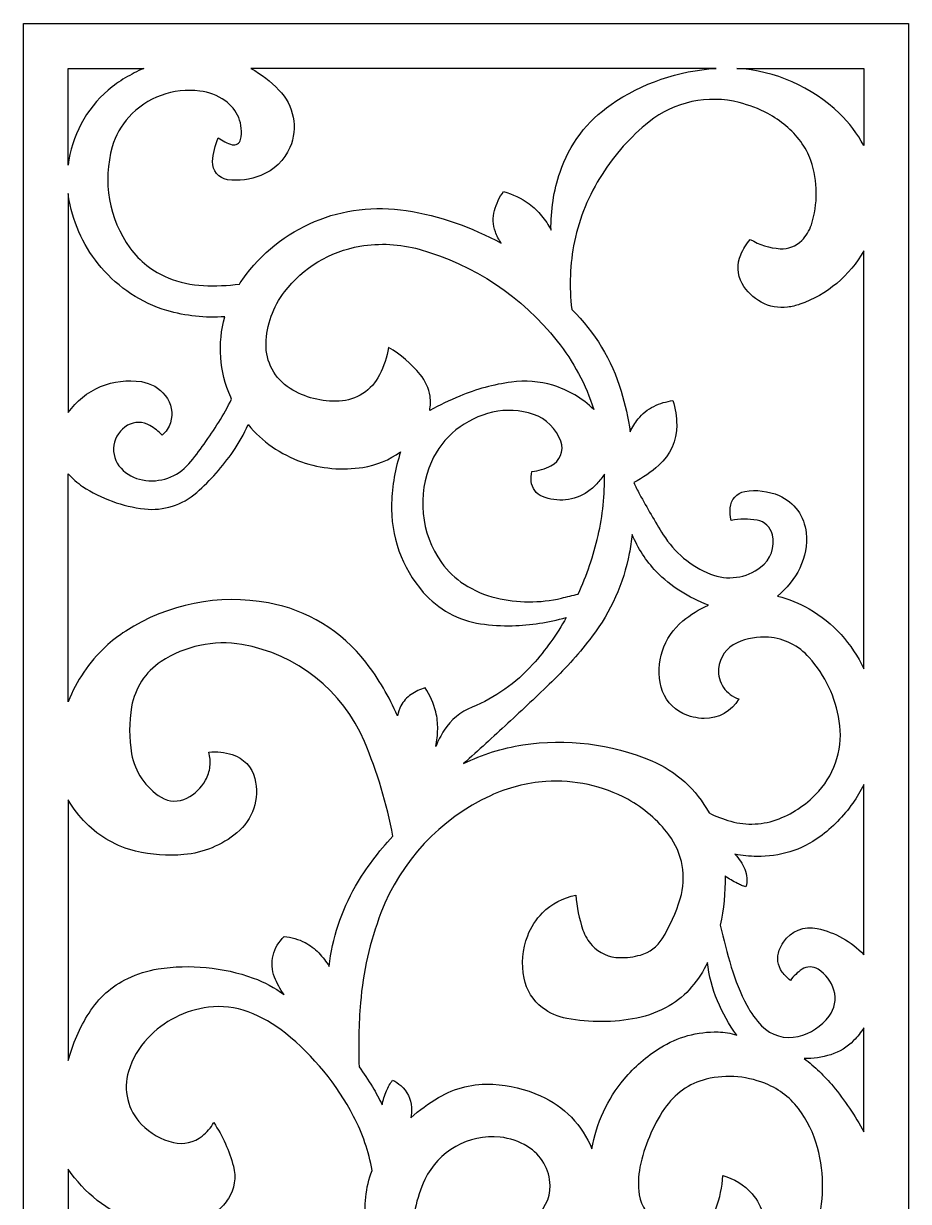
# Model space of a CAD drawing. Header units: centimetres. Extents: x -20.2 to -13.6, y -8.8 to 8.8.
# Drawn here: x -20.16 to -13.56, y 0 to 8.8 of the extents above; entities that cross this region are included whole.
import ezdxf

# ---------------------------------------------------------------- set-up
doc = ezdxf.new("R2010")
doc.units = ezdxf.units.CM
doc.header["$MEASUREMENT"] = 0
doc.layers.add('layer 1', color=7, linetype='Continuous')

msp = doc.modelspace()

# ---------------------------------------------------------------- linework, layer by layer
at = {"layer": 'layer 1', "color": 250, "lineweight": 30}
for points, knots in [([(-20.16394, 8.80077), (-20.16394, 8.80077), (-13.55576, 8.80077), (-13.55576, 8.80077), (-13.55576, 8.80077), (-13.55576, 8.80077), (-13.55576, -8.79351), (-13.55576, -8.79351), (-13.55576, -8.79351), (-13.55576, -8.79351), (-20.16393, -8.79351), (-20.16393, -8.79351), (-20.16393, -8.79351), (-20.16393, -8.79351), (-20.16393, 8.80077), (-20.16393, 8.80077)], [0, 0, 0, 0, 0.2, 0.2, 0.2, 0.2, 0.4, 0.4, 0.4, 0.4, 0.6, 0.6, 0.6, 0.6, 1, 1, 1, 1]), ([(-19.83059, 7.74205), (-19.83059, 7.74205), (-19.83059, 8.46608), (-19.83059, 8.46608), (-19.83059, 8.46608), (-19.83059, 8.46608), (-19.2667, 8.46608), (-19.2667, 8.46608), (-19.2667, 8.46608), (-19.31414, 8.44497), (-19.36027, 8.42105), (-19.40487, 8.39447), (-19.40487, 8.39447), (-19.44949, 8.36785), (-19.49186, 8.33763), (-19.53155, 8.30408), (-19.53155, 8.30408), (-19.6985, 8.16103), (-19.80528, 7.9604), (-19.83059, 7.742)], [0, 0, 0, 0, 0.1666667, 0.1666667, 0.1666667, 0.1666667, 0.3333333, 0.3333333, 0.3333333, 0.3333333, 0.5, 0.5, 0.5, 0.5, 0.6666667, 0.6666667, 0.6666667, 0.6666667, 1, 1, 1, 1]), ([(-14.99273, 8.46608), (-15.27386, 8.44895), (-15.54488, 8.35565), (-15.77693, 8.19603), (-15.77693, 8.19603), (-15.95525, 8.07335), (-16.08887, 7.89622), (-16.15776, 7.69102), (-16.15776, 7.69102), (-16.2046, 7.55152), (-16.22732, 7.40509), (-16.22494, 7.25796), (-16.22494, 7.25796), (-16.24459, 7.29634), (-16.26827, 7.33251), (-16.29557, 7.36589), (-16.29557, 7.36589), (-16.32291, 7.39929), (-16.35428, 7.42917), (-16.38898, 7.45484), (-16.38898, 7.45484), (-16.44659, 7.49604), (-16.5109, 7.52691), (-16.57908, 7.54609), (-16.57908, 7.54609), (-16.61073, 7.50347), (-16.63395, 7.45523), (-16.6475, 7.40391), (-16.6475, 7.40391), (-16.66124, 7.35186), (-16.65883, 7.2969), (-16.64057, 7.24627), (-16.64057, 7.24627), (-16.62951, 7.21562), (-16.61465, 7.18648), (-16.59635, 7.15953), (-16.59635, 7.15953), (-16.81706, 7.28134), (-17.05709, 7.36404), (-17.30599, 7.40402), (-17.30599, 7.40402), (-17.77785, 7.4797), (-18.25135, 7.28113), (-18.52758, 6.89116), (-18.52758, 6.89116), (-18.53561, 6.87944), (-18.54341, 6.86757), (-18.55098, 6.85555), (-18.55098, 6.85555), (-18.64037, 6.84317), (-18.73074, 6.8392), (-18.82087, 6.84369), (-18.82087, 6.84369), (-18.91142, 6.8482), (-19.00061, 6.86784), (-19.08469, 6.90177), (-19.08469, 6.90177), (-19.19869, 6.94775), (-19.29737, 7.02514), (-19.36923, 7.12487), (-19.36923, 7.12487), (-19.52663, 7.34332), (-19.57528, 7.62206), (-19.50139, 7.88097), (-19.50139, 7.88097), (-19.47785, 7.96343), (-19.43544, 8.03932), (-19.37758, 8.10261), (-19.37758, 8.10261), (-19.2431, 8.24973), (-19.04521, 8.32212), (-18.84752, 8.29667), (-18.84752, 8.29667), (-18.78057, 8.28804), (-18.71655, 8.26384), (-18.66062, 8.22605), (-18.66062, 8.22605), (-18.56558, 8.16186), (-18.51909, 8.04622), (-18.54308, 7.93407), (-18.54308, 7.93407), (-18.54595, 7.92062), (-18.55422, 7.90894), (-18.56596, 7.90177), (-18.56596, 7.90177), (-18.57769, 7.89461), (-18.59193, 7.8926), (-18.60521, 7.8962), (-18.60521, 7.8962), (-18.64337, 7.90656), (-18.67922, 7.92411), (-18.7108, 7.94791), (-18.7108, 7.94791), (-18.73399, 7.89137), (-18.7479, 7.83148), (-18.75198, 7.7705), (-18.75198, 7.7705), (-18.75647, 7.70285), (-18.70777, 7.64336), (-18.64054, 7.63456), (-18.64054, 7.63456), (-18.55625, 7.62349), (-18.47058, 7.63433), (-18.3917, 7.66604), (-18.3917, 7.66604), (-18.29493, 7.70489), (-18.21704, 7.77972), (-18.1744, 7.87489), (-18.1744, 7.87489), (-18.11269, 8.02162), (-18.14496, 8.19091), (-18.25648, 8.3045), (-18.25648, 8.3045), (-18.31849, 8.3677), (-18.38888, 8.42206), (-18.4657, 8.46608), (-18.4657, 8.46608), (-18.4657, 8.46608), (-14.99273, 8.46608), (-14.99273, 8.46608)], [0, 0, 0, 0, 0.0322581, 0.0322581, 0.0322581, 0.0322581, 0.0645161, 0.0645161, 0.0645161, 0.0645161, 0.0967742, 0.0967742, 0.0967742, 0.0967742, 0.1290323, 0.1290323, 0.1290323, 0.1290323, 0.1612903, 0.1612903, 0.1612903, 0.1612903, 0.1935484, 0.1935484, 0.1935484, 0.1935484, 0.2258065, 0.2258065, 0.2258065, 0.2258065, 0.2580645, 0.2580645, 0.2580645, 0.2580645, 0.2903226, 0.2903226, 0.2903226, 0.2903226, 0.3225806, 0.3225806, 0.3225806, 0.3225806, 0.3548387, 0.3548387, 0.3548387, 0.3548387, 0.3870968, 0.3870968, 0.3870968, 0.3870968, 0.4193548, 0.4193548, 0.4193548, 0.4193548, 0.4516129, 0.4516129, 0.4516129, 0.4516129, 0.483871, 0.483871, 0.483871, 0.483871, 0.516129, 0.516129, 0.516129, 0.516129, 0.5483871, 0.5483871, 0.5483871, 0.5483871, 0.5806452, 0.5806452, 0.5806452, 0.5806452, 0.6129032, 0.6129032, 0.6129032, 0.6129032, 0.6451613, 0.6451613, 0.6451613, 0.6451613, 0.6774194, 0.6774194, 0.6774194, 0.6774194, 0.7096774, 0.7096774, 0.7096774, 0.7096774, 0.7419355, 0.7419355, 0.7419355, 0.7419355, 0.7741935, 0.7741935, 0.7741935, 0.7741935, 0.8064516, 0.8064516, 0.8064516, 0.8064516, 0.8387097, 0.8387097, 0.8387097, 0.8387097, 0.8709677, 0.8709677, 0.8709677, 0.8709677, 0.9032258, 0.9032258, 0.9032258, 0.9032258, 0.9354839, 0.9354839, 0.9354839, 0.9354839, 1, 1, 1, 1]), ([(-14.83813, 8.46608), (-14.83813, 8.46608), (-13.88912, 8.46608), (-13.88912, 8.46608), (-13.88912, 8.46608), (-13.88912, 8.46608), (-13.88912, 7.88906), (-13.88912, 7.88906), (-13.88912, 7.88906), (-13.93661, 7.9781), (-13.99786, 8.05905), (-14.07065, 8.12895), (-14.07065, 8.12895), (-14.27859, 8.32861), (-14.5504, 8.44807), (-14.83811, 8.46608)], [0, 0, 0, 0, 0.2, 0.2, 0.2, 0.2, 0.4, 0.4, 0.4, 0.4, 0.6, 0.6, 0.6, 0.6, 1, 1, 1, 1]), ([(-13.88924, 3.98221), (-13.97697, 4.16912), (-14.11904, 4.32507), (-14.29702, 4.42973), (-14.29702, 4.42973), (-14.37097, 4.47223), (-14.45043, 4.50428), (-14.53317, 4.52501), (-14.53317, 4.52501), (-14.46338, 4.58201), (-14.40683, 4.65348), (-14.36742, 4.73452), (-14.36742, 4.73452), (-14.32773, 4.81615), (-14.31132, 4.90708), (-14.31999, 4.99743), (-14.31999, 4.99743), (-14.33176, 5.11977), (-14.40876, 5.22608), (-14.52139, 5.27527), (-14.52139, 5.27527), (-14.60182, 5.31046), (-14.69081, 5.32108), (-14.77725, 5.30578), (-14.77725, 5.30578), (-14.83734, 5.29513), (-14.88248, 5.24509), (-14.8868, 5.18422), (-14.8868, 5.18422), (-14.88906, 5.15256), (-14.88653, 5.12075), (-14.87929, 5.08984), (-14.87929, 5.08984), (-14.81566, 5.10219), (-14.75029, 5.10279), (-14.68644, 5.09163), (-14.68644, 5.09163), (-14.63007, 5.08178), (-14.58498, 5.03919), (-14.57185, 4.98349), (-14.57185, 4.98349), (-14.55034, 4.89219), (-14.5847, 4.79669), (-14.65938, 4.73993), (-14.65938, 4.73993), (-14.76674, 4.65833), (-14.90913, 4.63894), (-15.03444, 4.68874), (-15.03444, 4.68874), (-15.18044, 4.74678), (-15.30409, 4.85008), (-15.38723, 4.98338), (-15.38723, 4.98338), (-15.44903, 5.08247), (-15.50787, 5.18337), (-15.56366, 5.28595), (-15.56366, 5.28595), (-15.57908, 5.3143), (-15.59372, 5.34305), (-15.60755, 5.3722), (-15.60755, 5.3722), (-15.53953, 5.40746), (-15.47633, 5.45133), (-15.41951, 5.50274), (-15.41951, 5.50274), (-15.33499, 5.57923), (-15.28662, 5.68771), (-15.2863, 5.80171), (-15.2863, 5.80171), (-15.28611, 5.86367), (-15.29546, 5.92528), (-15.31402, 5.98439), (-15.31402, 5.98439), (-15.36406, 5.97868), (-15.41271, 5.96427), (-15.45779, 5.9418), (-15.45779, 5.9418), (-15.50307, 5.91923), (-15.54285, 5.88704), (-15.57434, 5.84745), (-15.57434, 5.84745), (-15.59802, 5.81771), (-15.61806, 5.78527), (-15.63408, 5.7508), (-15.63408, 5.7508), (-15.64884, 5.85422), (-15.67131, 5.95637), (-15.70133, 6.05643), (-15.70133, 6.05643), (-15.77065, 6.28751), (-15.89754, 6.49708), (-16.07021, 6.66557), (-16.07021, 6.66557), (-16.08984, 6.83469), (-16.083, 7.00589), (-16.04995, 7.17291), (-16.04995, 7.17291), (-16.01243, 7.35081), (-15.9426, 7.52038), (-15.84399, 7.67314), (-15.84399, 7.67314), (-15.74985, 7.82269), (-15.63125, 7.95542), (-15.49321, 8.06574), (-15.49321, 8.06574), (-15.30381, 8.21716), (-15.05409, 8.27082), (-14.81916, 8.21077), (-14.81916, 8.21077), (-14.74508, 8.19183), (-14.67348, 8.1642), (-14.60587, 8.12848), (-14.60587, 8.12848), (-14.50962, 8.07768), (-14.42574, 8.00623), (-14.36026, 7.9193), (-14.36026, 7.9193), (-14.32798, 7.87645), (-14.30265, 7.82875), (-14.28523, 7.778), (-14.28523, 7.778), (-14.23188, 7.62265), (-14.23035, 7.45409), (-14.28079, 7.29777), (-14.28079, 7.29777), (-14.295, 7.25376), (-14.3194, 7.21369), (-14.35198, 7.18086), (-14.35198, 7.18086), (-14.39469, 7.13781), (-14.454, 7.11538), (-14.51451, 7.11934), (-14.51451, 7.11934), (-14.59306, 7.1245), (-14.66928, 7.14829), (-14.73683, 7.1887), (-14.73683, 7.1887), (-14.76609, 7.15421), (-14.79016, 7.11566), (-14.8083, 7.07424), (-14.8083, 7.07424), (-14.83866, 7.00486), (-14.83454, 6.92529), (-14.79713, 6.85944), (-14.79713, 6.85944), (-14.76356, 6.80034), (-14.71416, 6.75183), (-14.65447, 6.71933), (-14.65447, 6.71933), (-14.59445, 6.68666), (-14.52567, 6.67381), (-14.4579, 6.68263), (-14.4579, 6.68263), (-14.42671, 6.68669), (-14.39602, 6.69395), (-14.36631, 6.70428), (-14.36631, 6.70428), (-14.16359, 6.77482), (-13.99389, 6.91716), (-13.88924, 7.10457), (-13.88924, 7.10457), (-13.88924, 7.10457), (-13.88924, 3.98221), (-13.88924, 3.98221)], [0, 0, 0, 0, 0.0238095, 0.0238095, 0.0238095, 0.0238095, 0.047619, 0.047619, 0.047619, 0.047619, 0.0714286, 0.0714286, 0.0714286, 0.0714286, 0.0952381, 0.0952381, 0.0952381, 0.0952381, 0.1190476, 0.1190476, 0.1190476, 0.1190476, 0.1428571, 0.1428571, 0.1428571, 0.1428571, 0.1666667, 0.1666667, 0.1666667, 0.1666667, 0.1904762, 0.1904762, 0.1904762, 0.1904762, 0.2142857, 0.2142857, 0.2142857, 0.2142857, 0.2380952, 0.2380952, 0.2380952, 0.2380952, 0.2619048, 0.2619048, 0.2619048, 0.2619048, 0.2857143, 0.2857143, 0.2857143, 0.2857143, 0.3095238, 0.3095238, 0.3095238, 0.3095238, 0.3333333, 0.3333333, 0.3333333, 0.3333333, 0.3571429, 0.3571429, 0.3571429, 0.3571429, 0.3809524, 0.3809524, 0.3809524, 0.3809524, 0.4047619, 0.4047619, 0.4047619, 0.4047619, 0.4285714, 0.4285714, 0.4285714, 0.4285714, 0.452381, 0.452381, 0.452381, 0.452381, 0.4761905, 0.4761905, 0.4761905, 0.4761905, 0.5, 0.5, 0.5, 0.5, 0.5238095, 0.5238095, 0.5238095, 0.5238095, 0.547619, 0.547619, 0.547619, 0.547619, 0.5714286, 0.5714286, 0.5714286, 0.5714286, 0.5952381, 0.5952381, 0.5952381, 0.5952381, 0.6190476, 0.6190476, 0.6190476, 0.6190476, 0.6428571, 0.6428571, 0.6428571, 0.6428571, 0.6666667, 0.6666667, 0.6666667, 0.6666667, 0.6904762, 0.6904762, 0.6904762, 0.6904762, 0.7142857, 0.7142857, 0.7142857, 0.7142857, 0.7380952, 0.7380952, 0.7380952, 0.7380952, 0.7619048, 0.7619048, 0.7619048, 0.7619048, 0.7857143, 0.7857143, 0.7857143, 0.7857143, 0.8095238, 0.8095238, 0.8095238, 0.8095238, 0.8333333, 0.8333333, 0.8333333, 0.8333333, 0.8571429, 0.8571429, 0.8571429, 0.8571429, 0.8809524, 0.8809524, 0.8809524, 0.8809524, 0.9047619, 0.9047619, 0.9047619, 0.9047619, 0.9285714, 0.9285714, 0.9285714, 0.9285714, 0.952381, 0.952381, 0.952381, 0.952381, 1, 1, 1, 1]), ([(-19.83059, 5.89476), (-19.83059, 5.89476), (-19.83059, 7.53155), (-19.83059, 7.53155), (-19.83059, 7.53155), (-19.82857, 7.51447), (-19.82613, 7.49744), (-19.82327, 7.48048), (-19.82327, 7.48048), (-19.78898, 7.29499), (-19.70621, 7.12197), (-19.58327, 6.9789), (-19.58327, 6.9789), (-19.45442, 6.82672), (-19.28455, 6.71493), (-19.09379, 6.65685), (-19.09379, 6.65685), (-18.9531, 6.61608), (-18.80632, 6.60072), (-18.66024, 6.61151), (-18.66024, 6.61151), (-18.71707, 6.41237), (-18.70183, 6.19969), (-18.61709, 6.01073), (-18.61709, 6.01073), (-18.61483, 6.00585), (-18.61255, 6.00097), (-18.61022, 5.99612), (-18.61022, 5.99612), (-18.63879, 5.93686), (-18.6709, 5.87937), (-18.70637, 5.82397), (-18.70637, 5.82397), (-18.74182, 5.76862), (-18.77831, 5.71394), (-18.81582, 5.65996), (-18.81582, 5.65996), (-18.85128, 5.60902), (-18.88936, 5.55994), (-18.92989, 5.51294), (-18.92989, 5.51294), (-19.01525, 5.41391), (-19.14702, 5.36782), (-19.27551, 5.39191), (-19.27551, 5.39191), (-19.33706, 5.40346), (-19.39336, 5.43431), (-19.43623, 5.47995), (-19.43623, 5.47995), (-19.47954, 5.52598), (-19.49927, 5.58937), (-19.48973, 5.65184), (-19.48973, 5.65184), (-19.48019, 5.71432), (-19.44207, 5.76914), (-19.387, 5.80013), (-19.387, 5.80013), (-19.33513, 5.82927), (-19.27166, 5.82871), (-19.22029, 5.79871), (-19.22029, 5.79871), (-19.18675, 5.77911), (-19.15603, 5.75499), (-19.12903, 5.72706), (-19.12903, 5.72706), (-19.09923, 5.75059), (-19.07744, 5.78273), (-19.06664, 5.81913), (-19.06664, 5.81913), (-19.04559, 5.88914), (-19.05998, 5.96496), (-19.10527, 6.02236), (-19.10527, 6.02236), (-19.14956, 6.07846), (-19.21347, 6.11561), (-19.28415, 6.12628), (-19.28415, 6.12628), (-19.38747, 6.14187), (-19.49303, 6.12897), (-19.58955, 6.08894), (-19.58955, 6.08894), (-19.68687, 6.04865), (-19.77052, 5.98128), (-19.83059, 5.89476)], [0, 0, 0, 0, 0.0454545, 0.0454545, 0.0454545, 0.0454545, 0.0909091, 0.0909091, 0.0909091, 0.0909091, 0.1363636, 0.1363636, 0.1363636, 0.1363636, 0.1818182, 0.1818182, 0.1818182, 0.1818182, 0.2272727, 0.2272727, 0.2272727, 0.2272727, 0.2727273, 0.2727273, 0.2727273, 0.2727273, 0.3181818, 0.3181818, 0.3181818, 0.3181818, 0.3636364, 0.3636364, 0.3636364, 0.3636364, 0.4090909, 0.4090909, 0.4090909, 0.4090909, 0.4545455, 0.4545455, 0.4545455, 0.4545455, 0.5, 0.5, 0.5, 0.5, 0.5454545, 0.5454545, 0.5454545, 0.5454545, 0.5909091, 0.5909091, 0.5909091, 0.5909091, 0.6363636, 0.6363636, 0.6363636, 0.6363636, 0.6818182, 0.6818182, 0.6818182, 0.6818182, 0.7272727, 0.7272727, 0.7272727, 0.7272727, 0.7727273, 0.7727273, 0.7727273, 0.7727273, 0.8181818, 0.8181818, 0.8181818, 0.8181818, 0.8636364, 0.8636364, 0.8636364, 0.8636364, 0.9090909, 0.9090909, 0.9090909, 0.9090909, 1, 1, 1, 1]), ([(-17.13117, 5.91129), (-17.12433, 5.94623), (-17.12341, 5.98207), (-17.12845, 6.01732), (-17.12845, 6.01732), (-17.13778, 6.0771), (-17.16304, 6.13324), (-17.20162, 6.17985), (-17.20162, 6.17985), (-17.26805, 6.26013), (-17.34781, 6.32831), (-17.43746, 6.38142), (-17.43746, 6.38142), (-17.44989, 6.31014), (-17.47287, 6.24108), (-17.50561, 6.17656), (-17.50561, 6.17656), (-17.56374, 6.06193), (-17.6789, 5.98714), (-17.80726, 5.98049), (-17.80726, 5.98049), (-17.93635, 5.97383), (-18.06442, 6.00711), (-18.17396, 6.07573), (-18.17396, 6.07573), (-18.28847, 6.14746), (-18.35657, 6.27452), (-18.35304, 6.4096), (-18.35304, 6.4096), (-18.34935, 6.55007), (-18.30124, 6.68584), (-18.21569, 6.79731), (-18.21569, 6.79731), (-18.07723, 6.97774), (-17.87565, 7.09934), (-17.6515, 7.13778), (-17.6515, 7.13778), (-17.50404, 7.16306), (-17.35275, 7.15524), (-17.20868, 7.11491), (-17.20868, 7.11491), (-16.80151, 7.00096), (-16.44066, 6.76087), (-16.17814, 6.42941), (-16.17814, 6.42941), (-16.05737, 6.27689), (-15.96491, 6.10389), (-15.90521, 5.91872), (-15.90521, 5.91872), (-15.99152, 6.00174), (-16.09594, 6.06348), (-16.21028, 6.09907), (-16.21028, 6.09907), (-16.31108, 6.12909), (-16.41707, 6.13729), (-16.52127, 6.1231), (-16.52127, 6.1231), (-16.65361, 6.10509), (-16.783, 6.06991), (-16.90622, 6.01842), (-16.90622, 6.01842), (-16.9829, 5.98638), (-17.05796, 5.95063), (-17.13116, 5.91129)], [0, 0, 0, 0, 0.0588235, 0.0588235, 0.0588235, 0.0588235, 0.1176471, 0.1176471, 0.1176471, 0.1176471, 0.1764706, 0.1764706, 0.1764706, 0.1764706, 0.2352941, 0.2352941, 0.2352941, 0.2352941, 0.2941176, 0.2941176, 0.2941176, 0.2941176, 0.3529412, 0.3529412, 0.3529412, 0.3529412, 0.4117647, 0.4117647, 0.4117647, 0.4117647, 0.4705882, 0.4705882, 0.4705882, 0.4705882, 0.5294118, 0.5294118, 0.5294118, 0.5294118, 0.5882353, 0.5882353, 0.5882353, 0.5882353, 0.6470588, 0.6470588, 0.6470588, 0.6470588, 0.7058824, 0.7058824, 0.7058824, 0.7058824, 0.7647059, 0.7647059, 0.7647059, 0.7647059, 0.8235294, 0.8235294, 0.8235294, 0.8235294, 0.8823529, 0.8823529, 0.8823529, 0.8823529, 1, 1, 1, 1]), ([(-16.02202, 4.53968), (-16.06355, 4.52924), (-16.10516, 4.51916), (-16.14687, 4.50945), (-16.14687, 4.50945), (-16.30769, 4.472), (-16.47511, 4.47262), (-16.63565, 4.51125), (-16.63565, 4.51125), (-16.72005, 4.53157), (-16.80041, 4.56609), (-16.87325, 4.61332), (-16.87325, 4.61332), (-16.93931, 4.65612), (-16.99667, 4.71107), (-17.04227, 4.77523), (-17.04227, 4.77523), (-17.19857, 4.99508), (-17.22743, 5.28126), (-17.11845, 5.52802), (-17.11845, 5.52802), (-17.07747, 5.62078), (-17.01453, 5.70223), (-16.93511, 5.76531), (-16.93511, 5.76531), (-16.85466, 5.82925), (-16.76094, 5.87449), (-16.66084, 5.89773), (-16.66084, 5.89773), (-16.56, 5.92115), (-16.45457, 5.9157), (-16.35667, 5.88206), (-16.35667, 5.88206), (-16.26158, 5.84939), (-16.1863, 5.77543), (-16.15186, 5.68096), (-16.15186, 5.68096), (-16.12596, 5.60999), (-16.15782, 5.53083), (-16.22559, 5.49742), (-16.22559, 5.49742), (-16.27029, 5.47541), (-16.31831, 5.4609), (-16.36771, 5.45447), (-16.36771, 5.45447), (-16.37332, 5.43046), (-16.37506, 5.40573), (-16.37288, 5.38118), (-16.37288, 5.38118), (-16.36836, 5.33052), (-16.3357, 5.28678), (-16.2884, 5.26811), (-16.2884, 5.26811), (-16.23357, 5.24645), (-16.17443, 5.23805), (-16.11574, 5.24359), (-16.11574, 5.24359), (-16.05688, 5.24915), (-16.0005, 5.26981), (-15.95199, 5.30361), (-15.95199, 5.30361), (-15.92684, 5.32117), (-15.90359, 5.34131), (-15.88264, 5.36372), (-15.88264, 5.36372), (-15.86171, 5.3861), (-15.84269, 5.4102), (-15.82578, 5.43576), (-15.82578, 5.43576), (-15.82282, 5.28137), (-15.83887, 5.12717), (-15.87353, 4.97669), (-15.87353, 4.97669), (-15.90816, 4.82639), (-15.95792, 4.67996), (-16.02202, 4.53968)], [0, 0, 0, 0, 0.05, 0.05, 0.05, 0.05, 0.1, 0.1, 0.1, 0.1, 0.15, 0.15, 0.15, 0.15, 0.2, 0.2, 0.2, 0.2, 0.25, 0.25, 0.25, 0.25, 0.3, 0.3, 0.3, 0.3, 0.35, 0.35, 0.35, 0.35, 0.4, 0.4, 0.4, 0.4, 0.45, 0.45, 0.45, 0.45, 0.5, 0.5, 0.5, 0.5, 0.55, 0.55, 0.55, 0.55, 0.6, 0.6, 0.6, 0.6, 0.65, 0.65, 0.65, 0.65, 0.7, 0.7, 0.7, 0.7, 0.75, 0.75, 0.75, 0.75, 0.8, 0.8, 0.8, 0.8, 0.85, 0.85, 0.85, 0.85, 0.9, 0.9, 0.9, 0.9, 1, 1, 1, 1]), ([(-19.83059, 3.73561), (-19.83059, 3.73561), (-19.83059, 5.43826), (-19.83059, 5.43826), (-19.83059, 5.43826), (-19.79925, 5.40196), (-19.76306, 5.37016), (-19.72303, 5.34374), (-19.72303, 5.34374), (-19.58425, 5.2522), (-19.4259, 5.19469), (-19.26071, 5.17589), (-19.26071, 5.17589), (-19.11925, 5.1598), (-18.97769, 5.20435), (-18.871, 5.29863), (-18.871, 5.29863), (-18.76855, 5.38913), (-18.67741, 5.49164), (-18.59952, 5.60398), (-18.59952, 5.60398), (-18.55568, 5.6672), (-18.51826, 5.73461), (-18.48779, 5.80525), (-18.48779, 5.80525), (-18.38203, 5.67837), (-18.24406, 5.58241), (-18.08829, 5.52744), (-18.08829, 5.52744), (-17.9412, 5.476), (-17.78371, 5.46188), (-17.62982, 5.48636), (-17.62982, 5.48636), (-17.52817, 5.50252), (-17.43177, 5.54228), (-17.34827, 5.60246), (-17.34827, 5.60246), (-17.38867, 5.47839), (-17.41135, 5.34927), (-17.41565, 5.21885), (-17.41565, 5.21885), (-17.42366, 4.97474), (-17.33901, 4.7368), (-17.17852, 4.55269), (-17.17852, 4.55269), (-17.06816, 4.42609), (-16.91646, 4.34292), (-16.75037, 4.31805), (-16.75037, 4.31805), (-16.67211, 4.30632), (-16.59299, 4.30144), (-16.51388, 4.30345), (-16.51388, 4.30345), (-16.37769, 4.30755), (-16.2425, 4.32794), (-16.11115, 4.36419), (-16.11115, 4.36419), (-16.18153, 4.23844), (-16.26572, 4.1209), (-16.36211, 4.01378), (-16.36211, 4.01378), (-16.48716, 3.8748), (-16.64198, 3.76575), (-16.81494, 3.69477), (-16.81494, 3.69477), (-16.89986, 3.65992), (-16.97221, 3.60022), (-17.02252, 3.52344), (-17.02252, 3.52344), (-17.04747, 3.48536), (-17.06844, 3.44484), (-17.0851, 3.40249), (-17.0851, 3.40249), (-17.07642, 3.44485), (-17.07173, 3.48793), (-17.07109, 3.53117), (-17.07109, 3.53117), (-17.07044, 3.57449), (-17.07515, 3.6177), (-17.0851, 3.65986), (-17.0851, 3.65986), (-17.10065, 3.72424), (-17.12809, 3.78513), (-17.16603, 3.83942), (-17.16603, 3.83942), (-17.203, 3.82868), (-17.23803, 3.81217), (-17.26984, 3.79046), (-17.26984, 3.79046), (-17.30194, 3.76855), (-17.32804, 3.73899), (-17.3458, 3.70442), (-17.3458, 3.70442), (-17.35789, 3.68088), (-17.3667, 3.65581), (-17.37199, 3.62989), (-17.37199, 3.62989), (-17.43322, 3.77297), (-17.51235, 3.90766), (-17.60754, 4.03078), (-17.60754, 4.03078), (-17.7874, 4.26338), (-18.04662, 4.42128), (-18.33583, 4.47424), (-18.33583, 4.47424), (-18.70499, 4.54183), (-19.08579, 4.46652), (-19.40131, 4.2633), (-19.40131, 4.2633), (-19.45517, 4.22862), (-19.50595, 4.18939), (-19.55312, 4.14603), (-19.55312, 4.14603), (-19.6745, 4.03112), (-19.7692, 3.89108), (-19.83059, 3.73562)], [0, 0, 0, 0, 0.0333333, 0.0333333, 0.0333333, 0.0333333, 0.0666667, 0.0666667, 0.0666667, 0.0666667, 0.1, 0.1, 0.1, 0.1, 0.1333333, 0.1333333, 0.1333333, 0.1333333, 0.1666667, 0.1666667, 0.1666667, 0.1666667, 0.2, 0.2, 0.2, 0.2, 0.2333333, 0.2333333, 0.2333333, 0.2333333, 0.2666667, 0.2666667, 0.2666667, 0.2666667, 0.3, 0.3, 0.3, 0.3, 0.3333333, 0.3333333, 0.3333333, 0.3333333, 0.3666667, 0.3666667, 0.3666667, 0.3666667, 0.4, 0.4, 0.4, 0.4, 0.4333333, 0.4333333, 0.4333333, 0.4333333, 0.4666667, 0.4666667, 0.4666667, 0.4666667, 0.5, 0.5, 0.5, 0.5, 0.5333333, 0.5333333, 0.5333333, 0.5333333, 0.5666667, 0.5666667, 0.5666667, 0.5666667, 0.6, 0.6, 0.6, 0.6, 0.6333333, 0.6333333, 0.6333333, 0.6333333, 0.6666667, 0.6666667, 0.6666667, 0.6666667, 0.7, 0.7, 0.7, 0.7, 0.7333333, 0.7333333, 0.7333333, 0.7333333, 0.7666667, 0.7666667, 0.7666667, 0.7666667, 0.8, 0.8, 0.8, 0.8, 0.8333333, 0.8333333, 0.8333333, 0.8333333, 0.8666667, 0.8666667, 0.8666667, 0.8666667, 0.9, 0.9, 0.9, 0.9, 0.9333333, 0.9333333, 0.9333333, 0.9333333, 1, 1, 1, 1]), ([(-15.04497, 2.9054), (-15.13904, 3.08012), (-15.28989, 3.21737), (-15.47271, 3.29449), (-15.47271, 3.29449), (-15.77656, 3.42266), (-16.10989, 3.46381), (-16.43578, 3.41329), (-16.43578, 3.41329), (-16.5893, 3.38959), (-16.73826, 3.34259), (-16.87759, 3.27389), (-16.87759, 3.27389), (-16.76693, 3.37335), (-16.65698, 3.47358), (-16.54773, 3.57458), (-16.54773, 3.57458), (-16.43677, 3.67706), (-16.32693, 3.78074), (-16.21823, 3.88562), (-16.21823, 3.88562), (-16.10937, 3.99066), (-16.00872, 4.10385), (-15.91714, 4.22424), (-15.91714, 4.22424), (-15.77829, 4.40675), (-15.68362, 4.61885), (-15.64052, 4.84409), (-15.64052, 4.84409), (-15.63166, 4.8904), (-15.6244, 4.93701), (-15.61876, 4.98383), (-15.61876, 4.98383), (-15.57584, 4.88205), (-15.51518, 4.78874), (-15.43957, 4.7082), (-15.43957, 4.7082), (-15.38554, 4.65181), (-15.32471, 4.60238), (-15.25846, 4.56102), (-15.25846, 4.56102), (-15.19231, 4.51973), (-15.12242, 4.48482), (-15.04969, 4.45672), (-15.04969, 4.45672), (-15.11839, 4.42649), (-15.18259, 4.38698), (-15.24055, 4.33928), (-15.24055, 4.33928), (-15.38604, 4.21943), (-15.44887, 4.02632), (-15.40152, 3.84387), (-15.40152, 3.84387), (-15.37931, 3.75828), (-15.32058, 3.68686), (-15.24086, 3.6486), (-15.24086, 3.6486), (-15.19113, 3.62467), (-15.13687, 3.6117), (-15.08169, 3.61056), (-15.08169, 3.61056), (-14.97493, 3.60837), (-14.87543, 3.66409), (-14.82162, 3.75632), (-14.82162, 3.75632), (-14.86828, 3.77208), (-14.90872, 3.80233), (-14.93703, 3.84264), (-14.93703, 3.84264), (-14.96551, 3.88318), (-14.97863, 3.93257), (-14.97407, 3.98191), (-14.97407, 3.98191), (-14.96624, 4.06676), (-14.91335, 4.14091), (-14.83571, 4.17603), (-14.83571, 4.17603), (-14.76217, 4.20928), (-14.6814, 4.22348), (-14.60092, 4.21734), (-14.60092, 4.21734), (-14.48358, 4.20833), (-14.37425, 4.15402), (-14.29612, 4.06601), (-14.29612, 4.06601), (-14.17768, 3.93258), (-14.09986, 3.76796), (-14.07187, 3.59176), (-14.07187, 3.59176), (-14.04186, 3.40295), (-14.09843, 3.21051), (-14.22574, 3.06788), (-14.22574, 3.06788), (-14.30703, 2.97674), (-14.40866, 2.90596), (-14.52234, 2.86131), (-14.52234, 2.86131), (-14.63743, 2.81609), (-14.76421, 2.80965), (-14.88331, 2.84294), (-14.88331, 2.84294), (-14.93907, 2.85853), (-14.99321, 2.87945), (-15.04497, 2.9054)], [0, 0, 0, 0, 0.037037, 0.037037, 0.037037, 0.037037, 0.0740741, 0.0740741, 0.0740741, 0.0740741, 0.1111111, 0.1111111, 0.1111111, 0.1111111, 0.1481481, 0.1481481, 0.1481481, 0.1481481, 0.1851852, 0.1851852, 0.1851852, 0.1851852, 0.2222222, 0.2222222, 0.2222222, 0.2222222, 0.2592593, 0.2592593, 0.2592593, 0.2592593, 0.2962963, 0.2962963, 0.2962963, 0.2962963, 0.3333333, 0.3333333, 0.3333333, 0.3333333, 0.3703704, 0.3703704, 0.3703704, 0.3703704, 0.4074074, 0.4074074, 0.4074074, 0.4074074, 0.4444444, 0.4444444, 0.4444444, 0.4444444, 0.4814815, 0.4814815, 0.4814815, 0.4814815, 0.5185185, 0.5185185, 0.5185185, 0.5185185, 0.5555556, 0.5555556, 0.5555556, 0.5555556, 0.5925926, 0.5925926, 0.5925926, 0.5925926, 0.6296296, 0.6296296, 0.6296296, 0.6296296, 0.6666667, 0.6666667, 0.6666667, 0.6666667, 0.7037037, 0.7037037, 0.7037037, 0.7037037, 0.7407407, 0.7407407, 0.7407407, 0.7407407, 0.7777778, 0.7777778, 0.7777778, 0.7777778, 0.8148148, 0.8148148, 0.8148148, 0.8148148, 0.8518519, 0.8518519, 0.8518519, 0.8518519, 0.8888889, 0.8888889, 0.8888889, 0.8888889, 0.9259259, 0.9259259, 0.9259259, 0.9259259, 1, 1, 1, 1]), ([(-19.83059, 1.05571), (-19.83059, 1.05571), (-19.83059, 3.00232), (-19.83059, 3.00232), (-19.83059, 3.00232), (-19.79324, 2.93883), (-19.74814, 2.88023), (-19.6963, 2.82789), (-19.6963, 2.82789), (-19.59512, 2.72571), (-19.46748, 2.65386), (-19.32764, 2.6204), (-19.32764, 2.6204), (-19.20958, 2.59215), (-19.08777, 2.58324), (-18.96686, 2.59402), (-18.96686, 2.59402), (-18.82155, 2.60698), (-18.68362, 2.66356), (-18.5711, 2.75642), (-18.5711, 2.75642), (-18.45192, 2.85479), (-18.39971, 3.01262), (-18.4369, 3.16261), (-18.4369, 3.16261), (-18.45793, 3.24739), (-18.52157, 3.31502), (-18.60494, 3.34105), (-18.60494, 3.34105), (-18.66148, 3.35872), (-18.72096, 3.36488), (-18.77991, 3.35917), (-18.77991, 3.35917), (-18.77116, 3.32414), (-18.76857, 3.28784), (-18.77224, 3.25193), (-18.77224, 3.25193), (-18.77593, 3.21589), (-18.78703, 3.181), (-18.80485, 3.14947), (-18.80485, 3.14947), (-18.83708, 3.09236), (-18.88526, 3.04586), (-18.94348, 3.01567), (-18.94348, 3.01567), (-19.00439, 2.98406), (-19.07745, 2.98663), (-19.13603, 3.02237), (-19.13603, 3.02237), (-19.25307, 3.09379), (-19.33366, 3.21232), (-19.35713, 3.3474), (-19.35713, 3.3474), (-19.37729, 3.46349), (-19.3773, 3.58223), (-19.35716, 3.69832), (-19.35716, 3.69832), (-19.3333, 3.83599), (-19.25376, 3.95786), (-19.13739, 4.03518), (-19.13739, 4.03518), (-18.95962, 4.15329), (-18.74324, 4.19889), (-18.53291, 4.16269), (-18.53291, 4.16269), (-18.12496, 4.09252), (-17.78047, 3.8194), (-17.61871, 3.43839), (-17.61871, 3.43839), (-17.52222, 3.21102), (-17.45081, 2.97376), (-17.40576, 2.73091), (-17.40576, 2.73091), (-17.51295, 2.61745), (-17.60698, 2.49227), (-17.68607, 2.35771), (-17.68607, 2.35771), (-17.79091, 2.17311), (-17.85747, 1.96937), (-17.88181, 1.75847), (-17.88181, 1.75847), (-17.90369, 1.79529), (-17.92973, 1.82946), (-17.95944, 1.86031), (-17.95944, 1.86031), (-17.98924, 1.89126), (-18.02387, 1.91715), (-18.062, 1.93697), (-18.062, 1.93697), (-18.11078, 1.96196), (-18.16398, 1.97714), (-18.21861, 1.98164), (-18.21861, 1.98164), (-18.2584, 1.94349), (-18.28672, 1.895), (-18.30036, 1.84159), (-18.30036, 1.84159), (-18.31408, 1.78788), (-18.31041, 1.73124), (-18.28985, 1.67976), (-18.28985, 1.67976), (-18.27129, 1.63329), (-18.24739, 1.58916), (-18.21861, 1.54823), (-18.21861, 1.54823), (-18.28868, 1.6005), (-18.36604, 1.64215), (-18.44825, 1.67186), (-18.44825, 1.67186), (-18.67554, 1.754), (-18.91977, 1.77746), (-19.15854, 1.74005), (-19.15854, 1.74005), (-19.23732, 1.72771), (-19.31385, 1.70387), (-19.38571, 1.66928), (-19.38571, 1.66928), (-19.50454, 1.61207), (-19.60479, 1.5226), (-19.67506, 1.41101), (-19.67506, 1.41101), (-19.74433, 1.30098), (-19.79675, 1.18125), (-19.83059, 1.05571)], [0, 0, 0, 0, 0.03125, 0.03125, 0.03125, 0.03125, 0.0625, 0.0625, 0.0625, 0.0625, 0.09375, 0.09375, 0.09375, 0.09375, 0.125, 0.125, 0.125, 0.125, 0.15625, 0.15625, 0.15625, 0.15625, 0.1875, 0.1875, 0.1875, 0.1875, 0.21875, 0.21875, 0.21875, 0.21875, 0.25, 0.25, 0.25, 0.25, 0.28125, 0.28125, 0.28125, 0.28125, 0.3125, 0.3125, 0.3125, 0.3125, 0.34375, 0.34375, 0.34375, 0.34375, 0.375, 0.375, 0.375, 0.375, 0.40625, 0.40625, 0.40625, 0.40625, 0.4375, 0.4375, 0.4375, 0.4375, 0.46875, 0.46875, 0.46875, 0.46875, 0.5, 0.5, 0.5, 0.5, 0.53125, 0.53125, 0.53125, 0.53125, 0.5625, 0.5625, 0.5625, 0.5625, 0.59375, 0.59375, 0.59375, 0.59375, 0.625, 0.625, 0.625, 0.625, 0.65625, 0.65625, 0.65625, 0.65625, 0.6875, 0.6875, 0.6875, 0.6875, 0.71875, 0.71875, 0.71875, 0.71875, 0.75, 0.75, 0.75, 0.75, 0.78125, 0.78125, 0.78125, 0.78125, 0.8125, 0.8125, 0.8125, 0.8125, 0.84375, 0.84375, 0.84375, 0.84375, 0.875, 0.875, 0.875, 0.875, 0.90625, 0.90625, 0.90625, 0.90625, 0.9375, 0.9375, 0.9375, 0.9375, 1, 1, 1, 1]), ([(-15.91937, 0.39608), (-15.99056, 0.57325), (-16.12805, 0.71552), (-16.30273, 0.79261), (-16.30273, 0.79261), (-16.41524, 0.84227), (-16.53566, 0.87147), (-16.65842, 0.87883), (-16.65842, 0.87883), (-16.80064, 0.88736), (-16.94208, 0.85307), (-17.06457, 0.78032), (-17.06457, 0.78032), (-17.13885, 0.73621), (-17.20858, 0.68487), (-17.27276, 0.62703), (-17.27276, 0.62703), (-17.26797, 0.65306), (-17.26609, 0.67955), (-17.26718, 0.706), (-17.26718, 0.706), (-17.26976, 0.76901), (-17.29851, 0.82804), (-17.34654, 0.86891), (-17.34654, 0.86891), (-17.36531, 0.88489), (-17.38583, 0.89869), (-17.4077, 0.91006), (-17.4077, 0.91006), (-17.42618, 0.8851), (-17.44185, 0.85819), (-17.45445, 0.82981), (-17.45445, 0.82981), (-17.46905, 0.79596), (-17.47952, 0.76049), (-17.48564, 0.72413), (-17.48564, 0.72413), (-17.50762, 0.77037), (-17.53187, 0.81549), (-17.55831, 0.85933), (-17.55831, 0.85933), (-17.58933, 0.91094), (-17.62285, 0.961), (-17.65878, 1.00933), (-17.65878, 1.00933), (-17.66444, 1.16858), (-17.66077, 1.32804), (-17.64777, 1.48686), (-17.64777, 1.48686), (-17.62894, 1.71713), (-17.5774, 1.94361), (-17.49474, 2.15936), (-17.49474, 2.15936), (-17.3467, 2.5459), (-17.05352, 2.85965), (-16.67798, 3.03371), (-16.67798, 3.03371), (-16.54751, 3.09417), (-16.40701, 3.13021), (-16.26354, 3.14003), (-16.26354, 3.14003), (-16.05123, 3.15451), (-15.83907, 3.1083), (-15.65199, 3.00688), (-15.65199, 3.00688), (-15.53173, 2.94112), (-15.42684, 2.85043), (-15.3444, 2.74095), (-15.3444, 2.74095), (-15.24186, 2.60481), (-15.21053, 2.42774), (-15.25998, 2.26464), (-15.25998, 2.26464), (-15.29186, 2.15956), (-15.33716, 2.05901), (-15.39472, 1.96551), (-15.39472, 1.96551), (-15.43132, 1.90605), (-15.48917, 1.86267), (-15.55649, 1.84415), (-15.55649, 1.84415), (-15.60727, 1.83019), (-15.65979, 1.82352), (-15.71246, 1.82434), (-15.71246, 1.82434), (-15.79068, 1.82553), (-15.86505, 1.85879), (-15.91813, 1.91626), (-15.91813, 1.91626), (-15.94853, 1.94917), (-15.97171, 1.9881), (-15.98618, 2.0305), (-15.98618, 2.0305), (-16.01501, 2.11502), (-16.03294, 2.2029), (-16.03953, 2.29196), (-16.03953, 2.29196), (-16.13378, 2.27221), (-16.2204, 2.22604), (-16.28933, 2.15879), (-16.28933, 2.15879), (-16.33756, 2.11036), (-16.37503, 2.05235), (-16.39932, 1.98846), (-16.39932, 1.98846), (-16.43791, 1.88699), (-16.44727, 1.7768), (-16.42631, 1.67028), (-16.42631, 1.67028), (-16.4091, 1.58279), (-16.36038, 1.50471), (-16.28933, 1.45083), (-16.28933, 1.45083), (-16.23574, 1.41025), (-16.17349, 1.38268), (-16.10742, 1.3703), (-16.10742, 1.3703), (-15.93435, 1.33786), (-15.75675, 1.33883), (-15.58406, 1.37318), (-15.58406, 1.37318), (-15.49883, 1.39012), (-15.41703, 1.42109), (-15.34195, 1.46483), (-15.34195, 1.46483), (-15.27854, 1.50182), (-15.22197, 1.5494), (-15.17466, 1.60554), (-15.17466, 1.60554), (-15.12752, 1.66148), (-15.08758, 1.7231), (-15.05577, 1.78898), (-15.05577, 1.78898), (-15.04521, 1.69053), (-15.02025, 1.59419), (-14.98166, 1.50301), (-14.98166, 1.50301), (-14.94317, 1.41205), (-14.89501, 1.32553), (-14.83798, 1.24489), (-14.83798, 1.24489), (-14.88286, 1.26026), (-14.92981, 1.26864), (-14.97723, 1.26975), (-14.97723, 1.26975), (-15.13032, 1.27333), (-15.28102, 1.23188), (-15.41073, 1.15048), (-15.41073, 1.15048), (-15.51177, 1.08708), (-15.60225, 1.00831), (-15.67895, 0.91697), (-15.67895, 0.91697), (-15.80399, 0.76777), (-15.88697, 0.58803), (-15.91937, 0.39608)], [0, 0, 0, 0, 0.025, 0.025, 0.025, 0.025, 0.05, 0.05, 0.05, 0.05, 0.075, 0.075, 0.075, 0.075, 0.1, 0.1, 0.1, 0.1, 0.125, 0.125, 0.125, 0.125, 0.15, 0.15, 0.15, 0.15, 0.175, 0.175, 0.175, 0.175, 0.2, 0.2, 0.2, 0.2, 0.225, 0.225, 0.225, 0.225, 0.25, 0.25, 0.25, 0.25, 0.275, 0.275, 0.275, 0.275, 0.3, 0.3, 0.3, 0.3, 0.325, 0.325, 0.325, 0.325, 0.35, 0.35, 0.35, 0.35, 0.375, 0.375, 0.375, 0.375, 0.4, 0.4, 0.4, 0.4, 0.425, 0.425, 0.425, 0.425, 0.45, 0.45, 0.45, 0.45, 0.475, 0.475, 0.475, 0.475, 0.5, 0.5, 0.5, 0.5, 0.525, 0.525, 0.525, 0.525, 0.55, 0.55, 0.55, 0.55, 0.575, 0.575, 0.575, 0.575, 0.6, 0.6, 0.6, 0.6, 0.625, 0.625, 0.625, 0.625, 0.65, 0.65, 0.65, 0.65, 0.675, 0.675, 0.675, 0.675, 0.7, 0.7, 0.7, 0.7, 0.725, 0.725, 0.725, 0.725, 0.75, 0.75, 0.75, 0.75, 0.775, 0.775, 0.775, 0.775, 0.8, 0.8, 0.8, 0.8, 0.825, 0.825, 0.825, 0.825, 0.85, 0.85, 0.85, 0.85, 0.875, 0.875, 0.875, 0.875, 0.9, 0.9, 0.9, 0.9, 0.925, 0.925, 0.925, 0.925, 0.95, 0.95, 0.95, 0.95, 1, 1, 1, 1]), ([(-13.88924, 3.11678), (-13.88924, 3.11678), (-13.88927, 1.84594), (-13.88927, 1.84594), (-13.88927, 1.84594), (-13.98273, 1.9449), (-14.10375, 2.0134), (-14.23671, 2.04255), (-14.23671, 2.04255), (-14.33389, 2.06384), (-14.43411, 2.02337), (-14.48913, 1.94047), (-14.48913, 1.94047), (-14.5018, 1.9214), (-14.51228, 1.90096), (-14.52037, 1.87953), (-14.52037, 1.87953), (-14.54089, 1.82518), (-14.53274, 1.76421), (-14.49862, 1.71718), (-14.49862, 1.71718), (-14.48114, 1.69306), (-14.46033, 1.67156), (-14.4368, 1.65329), (-14.4368, 1.65329), (-14.41395, 1.68676), (-14.38466, 1.71534), (-14.35064, 1.73735), (-14.35064, 1.73735), (-14.31408, 1.76102), (-14.26705, 1.76122), (-14.23027, 1.73792), (-14.23027, 1.73792), (-14.17312, 1.7017), (-14.13111, 1.64587), (-14.11212, 1.58094), (-14.11212, 1.58094), (-14.09269, 1.51457), (-14.10588, 1.44286), (-14.14762, 1.38771), (-14.14762, 1.38771), (-14.20493, 1.31199), (-14.28677, 1.25846), (-14.3791, 1.23625), (-14.3791, 1.23625), (-14.47765, 1.21256), (-14.58146, 1.2427), (-14.65208, 1.31541), (-14.65208, 1.31541), (-14.69617, 1.36082), (-14.73346, 1.4124), (-14.76277, 1.4685), (-14.76277, 1.4685), (-14.81046, 1.55979), (-14.84933, 1.65543), (-14.87883, 1.7541), (-14.87883, 1.7541), (-14.90972, 1.85742), (-14.93738, 1.96169), (-14.96177, 2.06674), (-14.96177, 2.06674), (-14.93443, 2.18727), (-14.92217, 2.3107), (-14.92529, 2.43425), (-14.92529, 2.43425), (-14.8961, 2.41331), (-14.86538, 2.39461), (-14.83337, 2.37829), (-14.83337, 2.37829), (-14.82308, 2.37317), (-14.81262, 2.36836), (-14.80202, 2.36389), (-14.80202, 2.36389), (-14.79142, 2.35942), (-14.78057, 2.35556), (-14.76952, 2.35233), (-14.76952, 2.35233), (-14.75788, 2.39646), (-14.76084, 2.44315), (-14.778, 2.48544), (-14.778, 2.48544), (-14.79487, 2.52704), (-14.81974, 2.56491), (-14.85124, 2.5969), (-14.85124, 2.5969), (-14.79718, 2.58705), (-14.74245, 2.58144), (-14.68752, 2.58011), (-14.68752, 2.58011), (-14.51913, 2.57606), (-14.35421, 2.6277), (-14.21823, 2.72712), (-14.21823, 2.72712), (-14.1231, 2.79667), (-14.03996, 2.88123), (-13.97205, 2.97753), (-13.97205, 2.97753), (-13.94094, 3.02178), (-13.91327, 3.06832), (-13.88924, 3.11678)], [0, 0, 0, 0, 0.0384615, 0.0384615, 0.0384615, 0.0384615, 0.0769231, 0.0769231, 0.0769231, 0.0769231, 0.1153846, 0.1153846, 0.1153846, 0.1153846, 0.1538462, 0.1538462, 0.1538462, 0.1538462, 0.1923077, 0.1923077, 0.1923077, 0.1923077, 0.2307692, 0.2307692, 0.2307692, 0.2307692, 0.2692308, 0.2692308, 0.2692308, 0.2692308, 0.3076923, 0.3076923, 0.3076923, 0.3076923, 0.3461538, 0.3461538, 0.3461538, 0.3461538, 0.3846154, 0.3846154, 0.3846154, 0.3846154, 0.4230769, 0.4230769, 0.4230769, 0.4230769, 0.4615385, 0.4615385, 0.4615385, 0.4615385, 0.5, 0.5, 0.5, 0.5, 0.5384615, 0.5384615, 0.5384615, 0.5384615, 0.5769231, 0.5769231, 0.5769231, 0.5769231, 0.6153846, 0.6153846, 0.6153846, 0.6153846, 0.6538462, 0.6538462, 0.6538462, 0.6538462, 0.6923077, 0.6923077, 0.6923077, 0.6923077, 0.7307692, 0.7307692, 0.7307692, 0.7307692, 0.7692308, 0.7692308, 0.7692308, 0.7692308, 0.8076923, 0.8076923, 0.8076923, 0.8076923, 0.8461538, 0.8461538, 0.8461538, 0.8461538, 0.8846154, 0.8846154, 0.8846154, 0.8846154, 0.9230769, 0.9230769, 0.9230769, 0.9230769, 1, 1, 1, 1]), ([(-19.83059, -2.4034), (-19.83059, -2.4034), (-19.83059, 0.24442), (-19.83059, 0.24442), (-19.83059, 0.24442), (-19.70929, 0.06792), (-19.53842, -0.06853), (-19.33943, -0.14771), (-19.33943, -0.14771), (-19.13141, -0.23045), (-18.89554, -0.19917), (-18.71642, -0.06489), (-18.71642, -0.06489), (-18.68358, -0.04029), (-18.65557, -0.00986), (-18.63378, 0.02491), (-18.63378, 0.02491), (-18.58873, 0.09677), (-18.57542, 0.18401), (-18.59704, 0.26601), (-18.59704, 0.26601), (-18.62761, 0.38204), (-18.67707, 0.4922), (-18.74347, 0.59214), (-18.74347, 0.59214), (-18.76593, 0.55385), (-18.79523, 0.52), (-18.82989, 0.49227), (-18.82989, 0.49227), (-18.89027, 0.44395), (-18.96958, 0.42609), (-19.04486, 0.4438), (-19.04486, 0.4438), (-19.13581, 0.4652), (-19.21875, 0.51226), (-19.2838, 0.57933), (-19.2838, 0.57933), (-19.38533, 0.68395), (-19.42212, 0.83555), (-19.38, 0.97511), (-19.38, 0.97511), (-19.35205, 1.06768), (-19.30305, 1.15257), (-19.2369, 1.22309), (-19.2369, 1.22309), (-19.1173, 1.35048), (-18.95683, 1.43211), (-18.78345, 1.45383), (-18.78345, 1.45383), (-18.68334, 1.46637), (-18.58164, 1.45455), (-18.48707, 1.4194), (-18.48707, 1.4194), (-18.38619, 1.38192), (-18.29205, 1.32828), (-18.20836, 1.26064), (-18.20836, 1.26064), (-17.99785, 1.09049), (-17.82441, 0.8789), (-17.69883, 0.63912), (-17.69883, 0.63912), (-17.63242, 0.51232), (-17.58582, 0.37605), (-17.56067, 0.23514), (-17.56067, 0.23514), (-17.60971, 0.10647), (-17.62525, -0.03247), (-17.6058, -0.16879), (-17.6058, -0.16879), (-17.55956, -0.49307), (-17.43336, -0.8006), (-17.23844, -1.06386), (-17.23844, -1.06386), (-17.26924, -1.07036), (-17.2998, -1.07795), (-17.33007, -1.08661), (-17.33007, -1.08661), (-17.43755, -1.11798), (-17.5407, -1.16254), (-17.6372, -1.21929), (-17.6372, -1.21929), (-17.61769, -1.11323), (-17.61207, -1.00511), (-17.6205, -0.8976), (-17.6205, -0.8976), (-17.6363, -0.69642), (-17.73719, -0.5117), (-17.898, -0.3898), (-17.898, -0.3898), (-17.96834, -0.33648), (-18.0439, -0.29046), (-18.12356, -0.25245), (-18.12356, -0.25245), (-18.26083, -0.18694), (-18.41229, -0.15701), (-18.56415, -0.16539), (-18.56415, -0.16539), (-18.76026, -0.17626), (-18.94538, -0.2589), (-19.08433, -0.39772), (-19.08433, -0.39772), (-19.19538, -0.51033), (-19.26647, -0.65611), (-19.28673, -0.81296), (-19.28673, -0.81296), (-19.301, -0.92341), (-19.26828, -1.03471), (-19.19645, -1.11982), (-19.19645, -1.11982), (-19.1658, -1.15614), (-19.12965, -1.18741), (-19.08929, -1.21249), (-19.08929, -1.21249), (-19.00642, -1.26402), (-18.91493, -1.3001), (-18.81918, -1.31898), (-18.81918, -1.31898), (-18.82942, -1.23737), (-18.83191, -1.15496), (-18.82663, -1.07288), (-18.82663, -1.07288), (-18.82212, -1.00272), (-18.80062, -0.93468), (-18.76402, -0.87465), (-18.76402, -0.87465), (-18.72677, -0.81356), (-18.66843, -0.76817), (-18.60006, -0.74707), (-18.60006, -0.74707), (-18.56466, -0.73613), (-18.5284, -0.72816), (-18.49168, -0.72322), (-18.49168, -0.72322), (-18.43387, -0.71545), (-18.37503, -0.72051), (-18.31939, -0.73803), (-18.31939, -0.73803), (-18.25506, -0.75835), (-18.1985, -0.79799), (-18.15743, -0.85151), (-18.15743, -0.85151), (-18.11721, -0.90396), (-18.08262, -0.96051), (-18.05424, -1.0202), (-18.05424, -1.0202), (-17.99151, -1.15212), (-17.94882, -1.2927), (-17.92761, -1.43723), (-17.92761, -1.43723), (-18.04554, -1.54595), (-18.15397, -1.6645), (-18.25175, -1.79165), (-18.25175, -1.79165), (-18.34976, -1.9191), (-18.43079, -2.05871), (-18.49284, -2.20704), (-18.49284, -2.20704), (-18.49867, -2.17948), (-18.50734, -2.1526), (-18.51871, -2.12682), (-18.51871, -2.12682), (-18.53009, -2.10101), (-18.54473, -2.07678), (-18.5623, -2.0547), (-18.5623, -2.0547), (-18.5881, -2.02279), (-18.6193, -1.9957), (-18.65451, -1.97462), (-18.65451, -1.97462), (-18.69457, -2.00812), (-18.72825, -2.04853), (-18.75399, -2.09397), (-18.75399, -2.09397), (-18.78017, -2.14022), (-18.79076, -2.19364), (-18.78415, -2.24638), (-18.78415, -2.24638), (-18.78012, -2.27857), (-18.77166, -2.31004), (-18.75902, -2.33991), (-18.75902, -2.33991), (-18.8193, -2.24844), (-18.90551, -2.17713), (-19.00669, -2.13511), (-19.00669, -2.13511), (-19.23317, -2.04109), (-19.49251, -2.07618), (-19.68571, -2.22722), (-19.68571, -2.22722), (-19.74634, -2.27462), (-19.7958, -2.33474), (-19.83059, -2.4034)], [0, 0, 0, 0, 0.0204082, 0.0204082, 0.0204082, 0.0204082, 0.0408163, 0.0408163, 0.0408163, 0.0408163, 0.0612245, 0.0612245, 0.0612245, 0.0612245, 0.0816327, 0.0816327, 0.0816327, 0.0816327, 0.1020408, 0.1020408, 0.1020408, 0.1020408, 0.122449, 0.122449, 0.122449, 0.122449, 0.1428571, 0.1428571, 0.1428571, 0.1428571, 0.1632653, 0.1632653, 0.1632653, 0.1632653, 0.1836735, 0.1836735, 0.1836735, 0.1836735, 0.2040816, 0.2040816, 0.2040816, 0.2040816, 0.2244898, 0.2244898, 0.2244898, 0.2244898, 0.244898, 0.244898, 0.244898, 0.244898, 0.2653061, 0.2653061, 0.2653061, 0.2653061, 0.2857143, 0.2857143, 0.2857143, 0.2857143, 0.3061224, 0.3061224, 0.3061224, 0.3061224, 0.3265306, 0.3265306, 0.3265306, 0.3265306, 0.3469388, 0.3469388, 0.3469388, 0.3469388, 0.3673469, 0.3673469, 0.3673469, 0.3673469, 0.3877551, 0.3877551, 0.3877551, 0.3877551, 0.4081633, 0.4081633, 0.4081633, 0.4081633, 0.4285714, 0.4285714, 0.4285714, 0.4285714, 0.4489796, 0.4489796, 0.4489796, 0.4489796, 0.4693878, 0.4693878, 0.4693878, 0.4693878, 0.4897959, 0.4897959, 0.4897959, 0.4897959, 0.5102041, 0.5102041, 0.5102041, 0.5102041, 0.5306122, 0.5306122, 0.5306122, 0.5306122, 0.5510204, 0.5510204, 0.5510204, 0.5510204, 0.5714286, 0.5714286, 0.5714286, 0.5714286, 0.5918367, 0.5918367, 0.5918367, 0.5918367, 0.6122449, 0.6122449, 0.6122449, 0.6122449, 0.6326531, 0.6326531, 0.6326531, 0.6326531, 0.6530612, 0.6530612, 0.6530612, 0.6530612, 0.6734694, 0.6734694, 0.6734694, 0.6734694, 0.6938776, 0.6938776, 0.6938776, 0.6938776, 0.7142857, 0.7142857, 0.7142857, 0.7142857, 0.7346939, 0.7346939, 0.7346939, 0.7346939, 0.755102, 0.755102, 0.755102, 0.755102, 0.7755102, 0.7755102, 0.7755102, 0.7755102, 0.7959184, 0.7959184, 0.7959184, 0.7959184, 0.8163265, 0.8163265, 0.8163265, 0.8163265, 0.8367347, 0.8367347, 0.8367347, 0.8367347, 0.8571429, 0.8571429, 0.8571429, 0.8571429, 0.877551, 0.877551, 0.877551, 0.877551, 0.8979592, 0.8979592, 0.8979592, 0.8979592, 0.9183673, 0.9183673, 0.9183673, 0.9183673, 0.9387755, 0.9387755, 0.9387755, 0.9387755, 0.9591837, 0.9591837, 0.9591837, 0.9591837, 1, 1, 1, 1]), ([(-13.88924, 1.30115), (-13.88924, 1.30115), (-13.88924, 0.52234), (-13.88924, 0.52234), (-13.88924, 0.52234), (-13.95398, 0.644), (-14.03097, 0.75871), (-14.11904, 0.86472), (-14.11904, 0.86472), (-14.15128, 0.90272), (-14.18532, 0.93915), (-14.22105, 0.97389), (-14.22105, 0.97389), (-14.25681, 1.00865), (-14.29487, 1.04094), (-14.33499, 1.07054), (-14.33499, 1.07054), (-14.26765, 1.06946), (-14.20058, 1.07929), (-14.13637, 1.09965), (-14.13637, 1.09965), (-14.07164, 1.12018), (-14.01288, 1.15611), (-13.96513, 1.2044), (-13.96513, 1.2044), (-13.9362, 1.23363), (-13.91074, 1.26609), (-13.88924, 1.30115)], [0, 0, 0, 0, 0.125, 0.125, 0.125, 0.125, 0.25, 0.25, 0.25, 0.25, 0.375, 0.375, 0.375, 0.375, 0.5, 0.5, 0.5, 0.5, 0.625, 0.625, 0.625, 0.625, 0.75, 0.75, 0.75, 0.75, 1, 1, 1, 1]), ([(-16.50339, -0.17281), (-16.4737, -0.22822), (-16.43342, -0.27726), (-16.38481, -0.31714), (-16.38481, -0.31714), (-16.33433, -0.35855), (-16.26828, -0.37574), (-16.20402, -0.36413), (-16.20402, -0.36413), (-16.12134, -0.3492), (-16.04536, -0.30907), (-15.98643, -0.24919), (-15.98643, -0.24919), (-15.96321, -0.22559), (-15.94369, -0.19861), (-15.92855, -0.16917), (-15.92855, -0.16917), (-15.91344, -0.13982), (-15.90136, -0.10902), (-15.89249, -0.07723), (-15.89249, -0.07723), (-15.89209, -0.07586), (-15.89169, -0.07449), (-15.8913, -0.07312), (-15.8913, -0.07312), (-15.8909, -0.07175), (-15.89054, -0.07037), (-15.89021, -0.06898), (-15.89021, -0.06898), (-15.85399, -0.20092), (-15.79596, -0.32584), (-15.71849, -0.43862), (-15.71849, -0.43862), (-15.63933, -0.55385), (-15.52355, -0.63882), (-15.38986, -0.67971), (-15.38986, -0.67971), (-15.22173, -0.73118), (-15.04068, -0.71944), (-14.88064, -0.64661), (-14.88064, -0.64661), (-14.7356, -0.58058), (-14.63733, -0.4418), (-14.62339, -0.28306), (-14.62339, -0.28306), (-14.618, -0.22179), (-14.62318, -0.16007), (-14.63873, -0.10056), (-14.63873, -0.10056), (-14.65438, -0.04072), (-14.68355, 0.01472), (-14.72403, 0.0615), (-14.72403, 0.0615), (-14.78223, 0.12712), (-14.85835, 0.17422), (-14.94305, 0.19702), (-14.94305, 0.19702), (-14.94598, 0.11185), (-14.96318, 0.02774), (-14.99394, -0.05174), (-14.99394, -0.05174), (-15.01884, -0.11614), (-15.0737, -0.16434), (-15.14076, -0.18081), (-15.14076, -0.18081), (-15.23307, -0.20347), (-15.33045, -0.19336), (-15.41616, -0.15225), (-15.41616, -0.15225), (-15.49778, -0.11302), (-15.55439, -0.03547), (-15.56697, 0.05422), (-15.56697, 0.05422), (-15.57656, 0.12267), (-15.57439, 0.19227), (-15.56054, 0.25999), (-15.56054, 0.25999), (-15.52863, 0.41606), (-15.46658, 0.56445), (-15.3779, 0.69679), (-15.3779, 0.69679), (-15.3046, 0.80617), (-15.19335, 0.88461), (-15.06572, 0.91697), (-15.06572, 0.91697), (-14.91053, 0.95437), (-14.74722, 0.93931), (-14.60146, 0.87421), (-14.60146, 0.87421), (-14.50091, 0.82929), (-14.41506, 0.75682), (-14.35387, 0.66525), (-14.35387, 0.66525), (-14.29339, 0.57475), (-14.24964, 0.47408), (-14.22474, 0.36812), (-14.22474, 0.36812), (-14.17729, 0.16623), (-14.18956, -0.0452), (-14.25997, -0.24027), (-14.25997, -0.24027), (-14.31662, -0.39719), (-14.39952, -0.54341), (-14.50508, -0.67261), (-14.50508, -0.67261), (-14.61418, -0.80617), (-14.74215, -0.92319), (-14.8849, -1.01996), (-14.8849, -1.01996), (-15.28732, -1.29277), (-15.75932, -1.44546), (-16.24528, -1.46017), (-16.24528, -1.46017), (-16.28538, -1.3795), (-16.33838, -1.30596), (-16.40223, -1.2424), (-16.40223, -1.2424), (-16.49737, -1.14769), (-16.61835, -1.08326), (-16.75005, -1.05721), (-16.75005, -1.05721), (-16.83533, -1.04033), (-16.92224, -1.03323), (-17.00912, -1.03604), (-17.00912, -1.03604), (-17.07818, -0.9206), (-17.13645, -0.799), (-17.18316, -0.67285), (-17.18316, -0.67285), (-17.23009, -0.54612), (-17.25596, -0.41253), (-17.25975, -0.27745), (-17.25975, -0.27745), (-17.26405, -0.12406), (-17.23222, 0.02826), (-17.16687, 0.1671), (-17.16687, 0.1671), (-17.06614, 0.3813), (-16.84058, 0.50832), (-16.60515, 0.48376), (-16.60515, 0.48376), (-16.53277, 0.47582), (-16.46298, 0.45206), (-16.40079, 0.4142), (-16.40079, 0.4142), (-16.29845, 0.35191), (-16.23463, 0.24188), (-16.23126, 0.12213), (-16.23126, 0.12213), (-16.22846, 0.02282), (-16.2794, -0.07037), (-16.36444, -0.12171), (-16.36444, -0.12171), (-16.40708, -0.14744), (-16.45425, -0.16478), (-16.50339, -0.17281)], [0, 0, 0, 0, 0.025, 0.025, 0.025, 0.025, 0.05, 0.05, 0.05, 0.05, 0.075, 0.075, 0.075, 0.075, 0.1, 0.1, 0.1, 0.1, 0.125, 0.125, 0.125, 0.125, 0.15, 0.15, 0.15, 0.15, 0.175, 0.175, 0.175, 0.175, 0.2, 0.2, 0.2, 0.2, 0.225, 0.225, 0.225, 0.225, 0.25, 0.25, 0.25, 0.25, 0.275, 0.275, 0.275, 0.275, 0.3, 0.3, 0.3, 0.3, 0.325, 0.325, 0.325, 0.325, 0.35, 0.35, 0.35, 0.35, 0.375, 0.375, 0.375, 0.375, 0.4, 0.4, 0.4, 0.4, 0.425, 0.425, 0.425, 0.425, 0.45, 0.45, 0.45, 0.45, 0.475, 0.475, 0.475, 0.475, 0.5, 0.5, 0.5, 0.5, 0.525, 0.525, 0.525, 0.525, 0.55, 0.55, 0.55, 0.55, 0.575, 0.575, 0.575, 0.575, 0.6, 0.6, 0.6, 0.6, 0.625, 0.625, 0.625, 0.625, 0.65, 0.65, 0.65, 0.65, 0.675, 0.675, 0.675, 0.675, 0.7, 0.7, 0.7, 0.7, 0.725, 0.725, 0.725, 0.725, 0.75, 0.75, 0.75, 0.75, 0.775, 0.775, 0.775, 0.775, 0.8, 0.8, 0.8, 0.8, 0.825, 0.825, 0.825, 0.825, 0.85, 0.85, 0.85, 0.85, 0.875, 0.875, 0.875, 0.875, 0.9, 0.9, 0.9, 0.9, 0.925, 0.925, 0.925, 0.925, 0.95, 0.95, 0.95, 0.95, 1, 1, 1, 1])]:
    msp.add_open_spline(points, degree=3, knots=knots, dxfattribs=at)

doc.saveas('drawing.dxf')
